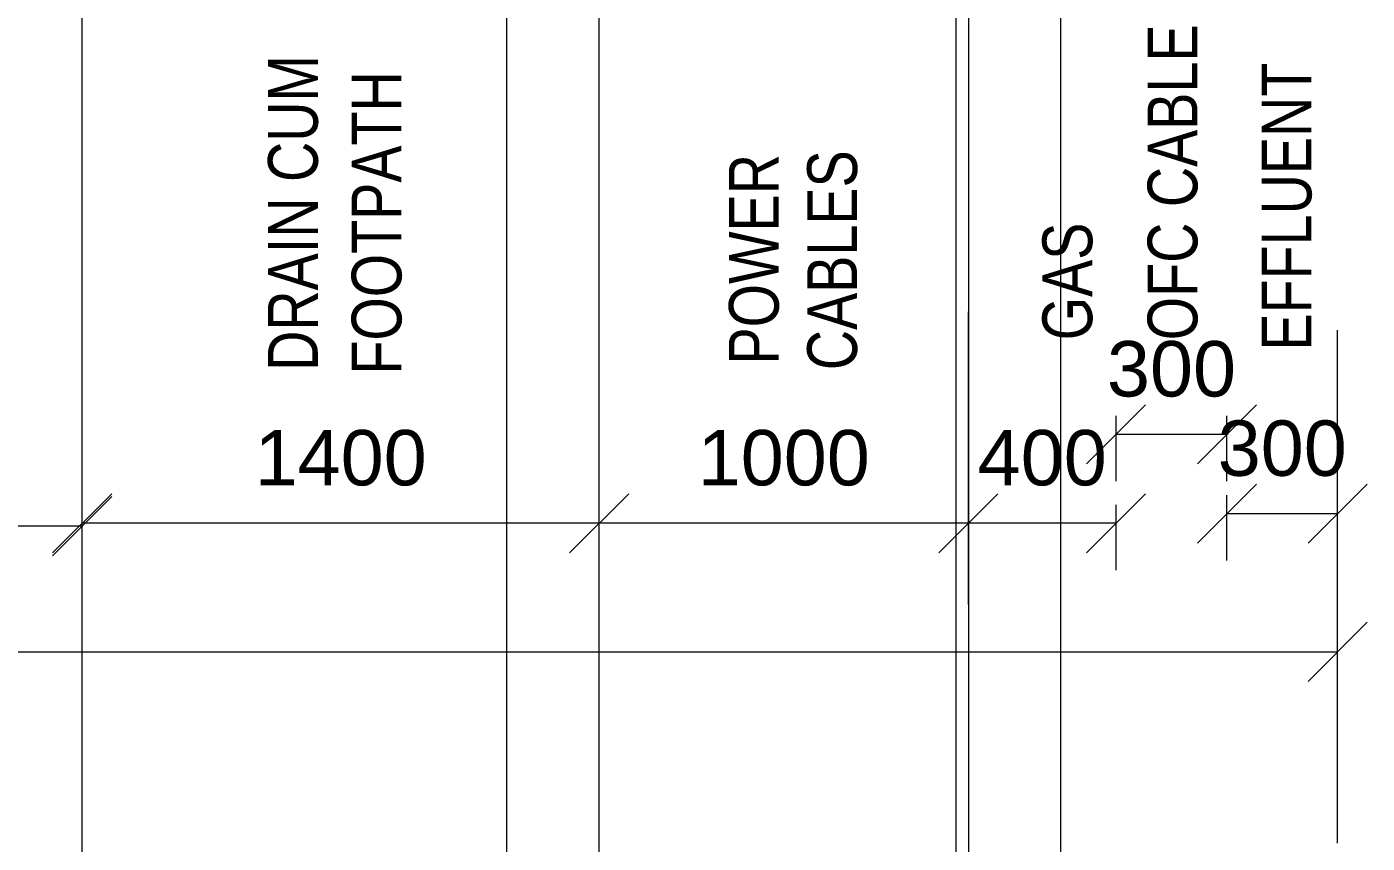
# Model space of a CAD drawing. Header units: inches. Extents: x 1863003 to 1881330, y 133141 to 515800.
# Drawn here: x 1875742 to 1879372, y 268676 to 270887 of the extents above; entities that cross this region are included whole.
import ezdxf

# ---------------------------------------------------------------- set-up
doc = ezdxf.new("R2010")
doc.units = ezdxf.units.IN
doc.header["$MEASUREMENT"] = 0
doc.layers.get('0').update_dxf_attribs({"color": 4, "linetype": 'ELEC_LINE', "lineweight": 13})
doc.layers.get('Defpoints').update_dxf_attribs({"lineweight": 13})
doc.layers.add('DIMEN', color=7, linetype='Continuous', lineweight=13)
doc.styles.add('ARIAL', font='arial.ttf')
doc.styles.get("Standard").update_dxf_attribs({"font": 'romans.shx'})
doc.linetypes.add('ELEC_LINE', pattern='A,12.7,-5.08,["EL",Standard,S=2.54,R=0,X=-2.54,Y=-1.27],-5.08', length=22.86)
doc.dimstyles.get("Standard").update_dxf_attribs({"dimtxt": 180, "dimasz": 160, "dimexe": 50, "dimexo": 50, "dimgap": 100, "dimtad": 1, "dimdec": 0, "dimzin": 0, "dimdsep": 46, "dimtxsty": 'ARIAL', "dimcen": 0.09, "dimclrd": 256, "dimclre": 256, "dimclrt": 256, "dimadec": 0, "dimazin": 0, "dimtm": 1e-09, "dimtfac": 1, "dimtdec": 0, "dimtofl": 0, "dimtmove": 0, "dimatfit": 3, "dimfxl": 0, "dimtolj": 1, "dimtzin": 0, "dimlwd": 9, "dimlwe": -1, "dimarcsym": 0})

# ---------------------------------------------------------------- blocks, each defined once
blk = doc.blocks.new('_Oblique')
at = {"color": 0, "linetype": 'ByBlock', "lineweight": -2}
blk.add_line((-0.5, -0.5), (0.5, 0.5), dxfattribs=at)
blk = doc.blocks.new('*D171')
at = {"layer": 'Defpoints', "color": 0, "ltscale": 0.02}
for p in [(1875892.303417261, 269542.3423715828), (1875892.303417261, 269542.3423715828), (1877292.303417261, 269542.3423715828)]:
    blk.add_point(p, dxfattribs=at)
at = {"layer": 'DIMEN', "lineweight": 9, "ltscale": 0.02}
blk.add_line((1877292.303417261, 269542.3423715828), (1875892.303417261, 269542.3423715828), dxfattribs=at)
at = {"layer": 'DIMEN', "lineweight": 9, "ltscale": 0.02, "xscale": 160, "yscale": 160, "zscale": 160, "rotation": 180}
blk.add_blockref('_Oblique', (1875892.303417261, 269542.3423715828), dxfattribs=at)
at = {"layer": 'DIMEN', "lineweight": 9, "ltscale": 0.02, "xscale": 160, "yscale": 160, "zscale": 160}
blk.add_blockref('_Oblique', (1877292.303417261, 269542.3423715828), dxfattribs=at)
at = {"layer": 'DIMEN', "ltscale": 0.02, "insert": (1876592.303417261, 269718.928319741), "char_height": 150, "attachment_point": 5, "style": 'ARIAL'}
blk.add_mtext('\\A1;1400', dxfattribs=at)
blk = doc.blocks.new('*D172')
at = {"layer": 'Defpoints', "color": 0, "ltscale": 0.02}
for p in [(1878292.303417261, 269542.3423715828), (1878292.303417261, 269365.7564234245), (1878692.303417261, 269365.7564234245)]:
    blk.add_point(p, dxfattribs=at)
at = {"layer": 'DIMEN', "ltscale": 0.02}
for p, q in [((1878292.303417261, 269415.7564234245), (1878292.303417261, 269592.3423715828)), ((1878692.303417261, 269415.7564234245), (1878692.303417261, 269592.3423715828))]:
    blk.add_line(p, q, dxfattribs=at)
at = {"layer": 'DIMEN', "lineweight": 9, "ltscale": 0.02}
blk.add_line((1878692.303417261, 269542.3423715828), (1878292.303417261, 269542.3423715828), dxfattribs=at)
at = {"layer": 'DIMEN', "lineweight": 9, "ltscale": 0.02, "xscale": 160, "yscale": 160, "zscale": 160, "rotation": 180}
blk.add_blockref('_Oblique', (1878292.303417261, 269542.3423715828), dxfattribs=at)
at = {"layer": 'DIMEN', "lineweight": 9, "ltscale": 0.02, "xscale": 160, "yscale": 160, "zscale": 160}
blk.add_blockref('_Oblique', (1878692.303417261, 269542.3423715828), dxfattribs=at)
at = {"layer": 'DIMEN', "ltscale": 0.02, "insert": (1878492.303417261, 269718.928319741), "char_height": 150, "attachment_point": 5, "style": 'ARIAL'}
blk.add_mtext('\\A1;400', dxfattribs=at)
blk = doc.blocks.new('*D173')
at = {"layer": 'Defpoints', "color": 0, "ltscale": 0.02}
for p in [(1877292.303417261, 269542.3423715828), (1877292.303417261, 269542.3423715828), (1878292.303417261, 269542.3423715828)]:
    blk.add_point(p, dxfattribs=at)
at = {"layer": 'DIMEN', "lineweight": 9, "ltscale": 0.02}
blk.add_line((1878292.303417261, 269542.3423715828), (1877292.303417261, 269542.3423715828), dxfattribs=at)
at = {"layer": 'DIMEN', "lineweight": 9, "ltscale": 0.02, "xscale": 160, "yscale": 160, "zscale": 160, "rotation": 180}
blk.add_blockref('_Oblique', (1877292.303417261, 269542.3423715828), dxfattribs=at)
at = {"layer": 'DIMEN', "lineweight": 9, "ltscale": 0.02, "xscale": 160, "yscale": 160, "zscale": 160}
blk.add_blockref('_Oblique', (1878292.303417261, 269542.3423715828), dxfattribs=at)
at = {"layer": 'DIMEN', "ltscale": 0.02, "insert": (1877792.303417261, 269718.928319741), "char_height": 150, "attachment_point": 5, "style": 'ARIAL'}
blk.add_mtext('\\A1;1000', dxfattribs=at)
blk = doc.blocks.new('*D169')
at = {"layer": 'Defpoints', "color": 0, "ltscale": 0.02}
for p in [(1878692.303417261, 269783.038609317), (1878692.303417261, 269606.4526611587), (1878992.303417261, 269606.4526611587)]:
    blk.add_point(p, dxfattribs=at)
at = {"layer": 'DIMEN', "ltscale": 0.02}
for p, q in [((1878692.303417261, 269656.4526611587), (1878692.303417261, 269833.038609317)), ((1878992.303417261, 269656.4526611587), (1878992.303417261, 269833.038609317))]:
    blk.add_line(p, q, dxfattribs=at)
at = {"layer": 'DIMEN', "lineweight": 9, "ltscale": 0.02}
blk.add_line((1878992.303417261, 269783.038609317), (1878692.303417261, 269783.038609317), dxfattribs=at)
at = {"layer": 'DIMEN', "lineweight": 9, "ltscale": 0.02, "xscale": 160, "yscale": 160, "zscale": 160, "rotation": 180}
blk.add_blockref('_Oblique', (1878692.303417261, 269783.038609317), dxfattribs=at)
at = {"layer": 'DIMEN', "lineweight": 9, "ltscale": 0.02, "xscale": 160, "yscale": 160, "zscale": 160}
blk.add_blockref('_Oblique', (1878992.303417261, 269783.038609317), dxfattribs=at)
at = {"layer": 'DIMEN', "ltscale": 0.02, "insert": (1878842.303417261, 269959.6757170932), "char_height": 150, "attachment_point": 5, "style": 'ARIAL'}
blk.add_mtext('\\A1;300', dxfattribs=at)
blk = doc.blocks.new('*D170')
at = {"layer": 'Defpoints', "color": 0, "ltscale": 0.02}
for p in [(1878992.303417261, 269568.1596870797), (1878992.303417261, 269391.5737389214), (1879292.303417261, 269391.5737389214)]:
    blk.add_point(p, dxfattribs=at)
at = {"layer": 'DIMEN', "ltscale": 0.02}
for p, q in [((1878992.303417261, 269441.5737389214), (1878992.303417261, 269618.1596870797)), ((1879292.303417261, 269441.5737389214), (1879292.303417261, 269618.1596870797))]:
    blk.add_line(p, q, dxfattribs=at)
at = {"layer": 'DIMEN', "lineweight": 9, "ltscale": 0.02}
blk.add_line((1879292.303417261, 269568.1596870797), (1878992.303417261, 269568.1596870797), dxfattribs=at)
at = {"layer": 'DIMEN', "lineweight": 9, "ltscale": 0.02, "xscale": 160, "yscale": 160, "zscale": 160, "rotation": 180}
blk.add_blockref('_Oblique', (1878992.303417261, 269568.1596870797), dxfattribs=at)
at = {"layer": 'DIMEN', "lineweight": 9, "ltscale": 0.02, "xscale": 160, "yscale": 160, "zscale": 160}
blk.add_blockref('_Oblique', (1879292.303417261, 269568.1596870797), dxfattribs=at)
at = {"layer": 'DIMEN', "ltscale": 0.02, "insert": (1879142.303417261, 269744.7967948559), "char_height": 150, "attachment_point": 5, "style": 'ARIAL'}
blk.add_mtext('\\A1;300', dxfattribs=at)
blk = doc.blocks.new('*D175')
at = {"layer": 'Defpoints', "color": 0, "ltscale": 0.02}
for p in [(1868892.303417261, 269534.7318898099), (1868892.303417261, 269534.7318898099), (1875892.303417261, 269534.7318898099)]:
    blk.add_point(p, dxfattribs=at)
at = {"layer": 'DIMEN', "lineweight": 9, "ltscale": 0.02}
blk.add_line((1875892.303417261, 269534.7318898099), (1868892.303417261, 269534.7318898099), dxfattribs=at)
at = {"layer": 'DIMEN', "lineweight": 9, "ltscale": 0.02, "xscale": 160, "yscale": 160, "zscale": 160, "rotation": 180}
blk.add_blockref('_Oblique', (1868892.303417261, 269534.7318898099), dxfattribs=at)
at = {"layer": 'DIMEN', "lineweight": 9, "ltscale": 0.02, "xscale": 160, "yscale": 160, "zscale": 160}
blk.add_blockref('_Oblique', (1875892.303417261, 269534.7318898099), dxfattribs=at)
at = {"layer": 'DIMEN', "ltscale": 0.02, "insert": (1872392.303417261, 269711.3178379681), "char_height": 150, "attachment_point": 5, "style": 'ARIAL'}
blk.add_mtext('\\A1;7000', dxfattribs=at)
blk = doc.blocks.new('*D176')
at = {"layer": 'Defpoints', "color": 0, "ltscale": 0.02}
for p in [(1879292.303417261, 269194.4522991987), (1865292.303417261, 269016.8431586803), (1879292.303417261, 269016.8431586803)]:
    blk.add_point(p, dxfattribs=at)
at = {"layer": 'DIMEN', "ltscale": 0.02}
for p, q in [((1865292.303417261, 269066.8431586803), (1865292.303417261, 269244.4522991987)), ((1879292.303417261, 269066.8431586803), (1879292.303417261, 269244.4522991987))]:
    blk.add_line(p, q, dxfattribs=at)
at = {"layer": 'DIMEN', "lineweight": 9, "ltscale": 0.02}
blk.add_line((1865292.303417261, 269194.4522991987), (1879292.303417261, 269194.4522991987), dxfattribs=at)
at = {"layer": 'DIMEN', "lineweight": 9, "ltscale": 0.02, "xscale": 160, "yscale": 160, "zscale": 160, "rotation": 180}
blk.add_blockref('_Oblique', (1865292.303417261, 269194.4522991987), dxfattribs=at)
at = {"layer": 'DIMEN', "lineweight": 9, "ltscale": 0.02, "xscale": 160, "yscale": 160, "zscale": 160}
blk.add_blockref('_Oblique', (1879292.303417261, 269194.4522991987), dxfattribs=at)
at = {"layer": 'DIMEN', "ltscale": 0.02, "insert": (1872392.303417261, 269372.0614397171), "char_height": 150, "attachment_point": 5, "style": 'ARIAL'}
blk.add_mtext('\\A1;14000 ROW', dxfattribs=at)

msp = doc.modelspace()

# ---------------------------------------------------------------- linework, layer by layer
at = {"color": 8, "linetype": 'Continuous', "ltscale": 0.02}
for p in [(1875892.303417261, 502880.9297705453), (1877042.303417261, 502880.9297705453), (1877292.303417261, 500369.9108982697), (1878259.153346671, 500590.1132772009), (1878293.434488517, 500590.1132772009), (1878542.303417261, 500369.9108982697)]:
    msp.add_xline(p, (0, 1), dxfattribs=at)
for points in [[(1875892.303417261, 269322.1399926515), (1875892.303417261, 270114.4998841784)], [(1877292.303417261, 269322.1399926515), (1877292.303417261, 270114.4998841784)], [(1878292.303417261, 269322.1399926515), (1878292.303417261, 270114.4998841784)], [(1875892.303417261, 269314.5295108787), (1875892.303417261, 270106.8894024055)], [(1879292.303417261, 268676.2975798519), (1879292.303417261, 270064.9480141691)]]:
    msp.add_lwpolyline(points, dxfattribs=at)

# ---------------------------------------------------------------- texts
at = {"layer": 'DIMEN', "linetype": 'Continuous', "style": 'ARIAL', "width": 0.8}
for s, p in [('OFC CABLE', (1878912.530583704, 270037.9995300787)), ('DRAIN CUM', (1876530.509199147, 269955.1047787275)), ('EFFLUENT', (1879221.43771627, 270010.0498431816)), ('FOOTPATH', (1876757.000226287, 269945.052198896)), ('CABLES', (1877990.707491175, 269956.9449509296)), ('POWER', (1877778.749474648, 269972.2859070681)), ('GAS', (1878627.756850328, 270037.7937240766))]:
    msp.add_text(s, height=135, rotation=90, dxfattribs=at).set_placement(p)

# ---------------------------------------------------------------- dimensions: what is measured, and where the dimension line sits
at = {"layer": 'DIMEN', "ltscale": 0.02}
for base, p1, p2, picture, middle in [((1878692.303417261, 269783.038609317), (1878992.303417261, 269606.4526611587), (1878692.303417261, 269606.4526611587), '*D169', (1878842.303417261, 269783.038609317)), ((1878992.303417261, 269568.1596870797), (1879292.303417261, 269391.5737389214), (1878992.303417261, 269391.5737389214), '*D170', (1879142.303417261, 269568.1596870797)), ((1878292.303417261, 269542.3423715828), (1878692.303417261, 269365.7564234245), (1878292.303417261, 269365.7564234245), '*D172', (1878492.303417261, 269542.3423715828))]:
    dim = msp.add_linear_dim(base=base, p1=p1, p2=p2, angle=180, dimstyle='Standard', override={"dimtxt": 150, "dimblk1": 'Oblique', "dimblk2": 'Oblique', "dimsah": 1}, dxfattribs=at)
    dim.commit()
    dim.dimension.update_dxf_attribs({"geometry": picture, "text_midpoint": middle, "dimtype": 161})
for p1, p2, picture, middle in [((1875892.303417261, 269534.7318898099), (1868892.303417261, 269534.7318898099), '*D175', (1872392.303417261, 269711.3178379681)), ((1877292.303417261, 269542.3423715828), (1875892.303417261, 269542.3423715828), '*D171', (1876592.303417261, 269718.928319741)), ((1878292.303417261, 269542.3423715828), (1877292.303417261, 269542.3423715828), '*D173', (1877792.303417261, 269718.928319741))]:
    dim = msp.add_aligned_dim(p1=p1, p2=p2, distance=0, dimstyle='Standard', override={"dimtxt": 150, "dimblk1": 'Oblique', "dimblk2": 'Oblique', "dimsah": 1}, dxfattribs=at)
    dim.commit()
    dim.dimension.update_dxf_attribs({"geometry": picture, "text_midpoint": middle})
dim = msp.add_linear_dim(base=(1879292.303417261, 269194.4522991987), p1=(1865292.303417261, 269016.8431586803), p2=(1879292.303417261, 269016.8431586803), angle=0, text='<> ROW', dimstyle='Standard', override={"dimtxt": 150, "dimblk1": 'Oblique', "dimblk2": 'Oblique', "dimsah": 1}, dxfattribs=at)
dim.commit()
dim.dimension.update_dxf_attribs({"geometry": '*D176', "text_midpoint": (1872392.303417261, 269194.4522991987), "dimtype": 161})

doc.saveas('drawing.dxf')
